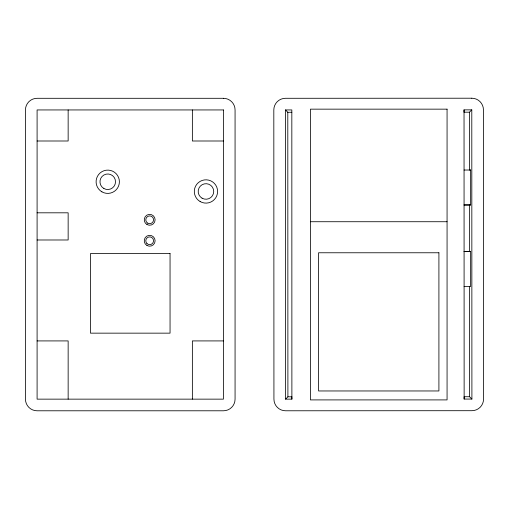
<?xml version="1.0" encoding="UTF-8"?>
<svg xmlns="http://www.w3.org/2000/svg" width="509" height="509" viewBox="0 0 509 509"><rect width="100%" height="100%" fill="white"/><g stroke="black" fill="none" stroke-linecap="round" stroke-linejoin="round"><path stroke-width="0.76" d="M464.036 109.874L464.03 112.19L469.463 112.19L471.792 109.855L471.907 399.056L464.138 399.056L464.036 109.874L471.792 109.855M291.886 399.132L291.829 109.938L285.466 109.938L285.574 399.139L291.886 399.132L291.886 397.548M285.574 399.139L287.903 396.81L287.795 112.266L285.466 109.938M287.795 112.266L291.829 112.266M37.093 140.999L68.149 140.999L68.149 109.944M223.426 140.999L192.37 140.999L192.37 109.944M464.055 170.031L470.653 170.025L470.653 204.968L464.074 204.968L470.653 204.968M37.093 212.813L68.149 212.813L68.149 239.987L37.093 239.987M310.426 221.727L447.067 221.727M470.653 251.548L464.093 251.548L470.653 251.548L470.653 286.484L464.106 286.484M37.093 340.915L68.149 340.915L68.149 399.145M223.426 340.915L192.37 340.915L192.37 399.145M287.903 396.81L291.937 396.804M471.907 399.056L469.572 396.727L464.138 396.727L464.138 399.056M470.653 170.025L469.489 170.025L469.463 112.19M469.508 204.962L469.527 251.548M469.572 286.484L469.572 396.727M223.426 98.301L37.093 98.301A11.643 11.643 0 0 0 25.45 109.944L25.45 399.145A11.643 11.643 0 0 0 37.093 410.788L223.426 410.788A11.643 11.643 0 0 0 235.069 399.145L235.069 109.944A11.643 11.643 0 0 0 223.426 98.301M471.786 98.212L285.46 98.294A11.643 11.643 0 0 0 273.817 109.944L273.931 399.145A11.643 11.643 0 0 0 285.581 410.782L471.907 410.699A11.643 11.643 0 0 0 483.55 399.05L483.442 109.849A11.643 11.643 0 0 0 471.786 98.212M447.067 109.155L310.426 109.155L310.426 399.909L447.067 399.909L447.067 109.155M223.426 109.944L37.093 109.944L37.093 399.145L223.426 399.145L223.426 109.944M438.911 252.769L318.577 252.769L318.577 390.963L438.911 390.963L438.911 252.769M170.051 253.571L90.468 253.571L90.468 333.153L170.051 333.153L170.051 253.571M103.861 188.483A7.762 7.762 0 0 0 115.511 181.758A7.762 7.762 0 0 0 103.861 175.032A7.762 7.762 0 0 0 103.861 188.483M147.731 223.165A3.881 3.881 0 0 0 153.553 219.799A3.881 3.881 0 0 0 147.731 216.44A3.881 3.881 0 0 0 147.731 223.165M146.923 243.506A3.881 3.881 0 0 0 153.419 241.769A3.881 3.881 0 0 0 148.666 237.016A3.881 3.881 0 0 0 146.923 243.506M202.073 198.186A7.762 7.762 0 0 0 213.723 191.467A7.762 7.762 0 0 0 202.073 184.742A7.762 7.762 0 0 0 202.073 198.186M101.921 191.842A11.643 11.643 0 0 0 119.392 181.758A11.643 11.643 0 0 0 101.921 171.673A11.643 11.643 0 0 0 101.921 191.842M200.132 201.551A11.643 11.643 0 0 0 217.604 191.467A11.643 11.643 0 0 0 200.132 181.376A11.643 11.643 0 0 0 200.132 201.551M146.955 245.472A5.434 5.434 0 0 0 155.105 240.763A5.434 5.434 0 0 0 146.955 236.055A5.434 5.434 0 0 0 146.955 245.472M146.955 224.507A5.434 5.434 0 0 0 155.105 219.799A5.434 5.434 0 0 0 146.955 215.097A5.434 5.434 0 0 0 146.955 224.507"/></g></svg>
